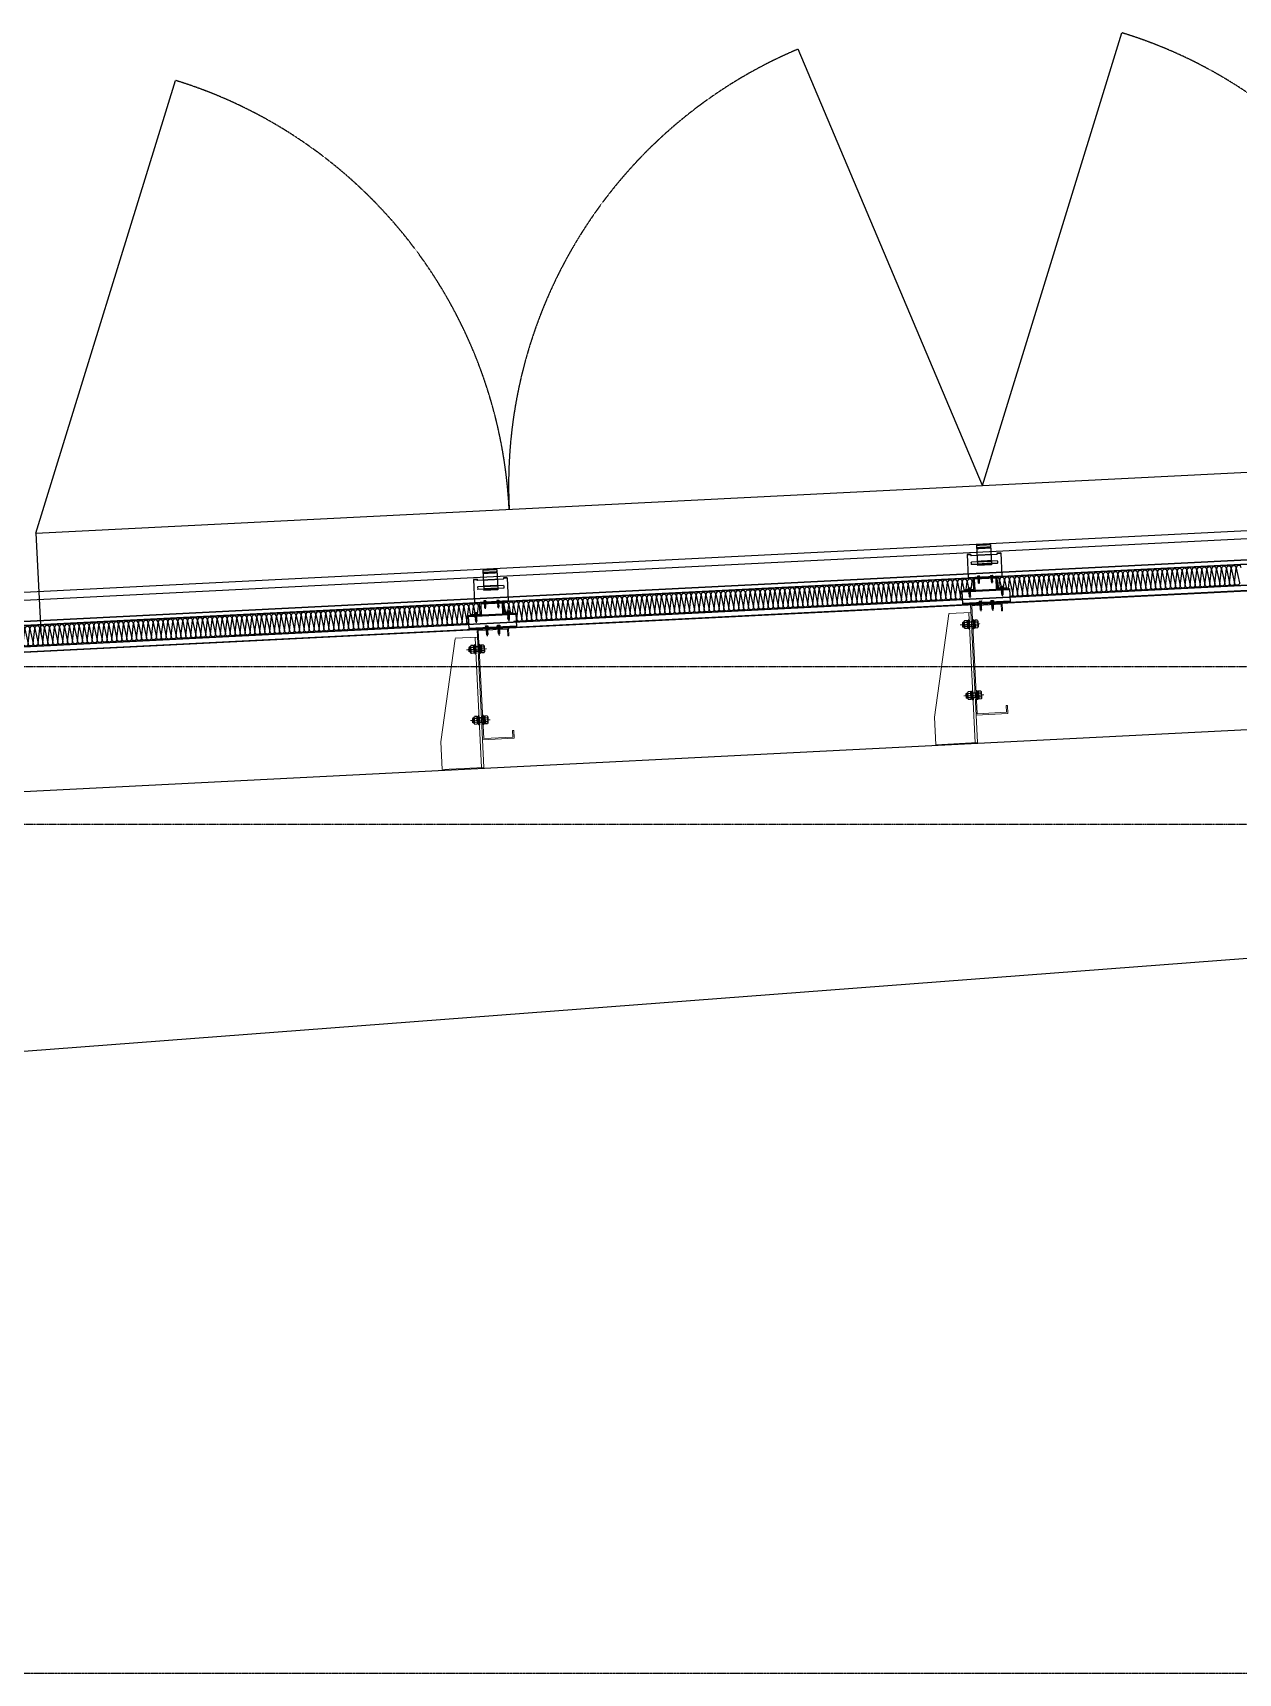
# Model space of a CAD drawing. Extents: x -599358 to 2865263, y -1062760 to 486533.
# Drawn here: x 1047123 to 1050175, y -668093 to -663937 of the extents above; entities that cross this region are included whole.
import ezdxf

# ---------------------------------------------------------------- set-up
doc = ezdxf.new("R2010")
doc.units = 0
for name, pattern in [('__DASH', [0.35, 0.25, -0.1]), ('CENTER', [2, 1.25, -0.25, 0.25, -0.25]), ('CENTER2', [28.575, 19.05, -3.175, 3.175, -3.175]), ('CONTINUOUS0', [0]), ('CONTINUOUS1', [0]), ('DASH', [0.35, 0.25, -0.1]), ('DOTE', [2.42, 2, -0.2, 0.02, -0.2])]:
    doc.linetypes.add(name, pattern=pattern)
for name, color, linetype in [('003_THICK', 7, 'CONTINUOUS1'), ('004_THIN', 6, 'CONTINUOUS0'), ('A-AXIS-DOTE', 14, 'DOTE'), ('A-HATCH-2', 251, 'Continuous'), ('A-LIN-V', 9, 'Continuous'), ('BWM', 8, 'Continuous'), ('PJ', 151, 'Continuous'), ('SEAMLOK75 - SHEET', 6, 'Continuous'), ('ZX', 1, 'CENTER2')]:
    doc.layers.add(name, color=color, linetype=linetype)
for name, color, linetype, lineweight in [('C18', 4, 'CENTER', 13), ('S-dim', 81, 'Continuous', 0), ('粗', 7, 'Continuous', 50), ('紧固件', 4, 'Continuous', 13)]:
    doc.layers.add(name, color=color, linetype=linetype, lineweight=lineweight)

# ---------------------------------------------------------------- blocks, each defined once
blk = doc.blocks.new('55555')
at = {"layer": 'A-LIN-V', "color": 4}
for p, q in [((350, 700), (8250, 1100)), ((350, 0), (8250, 600))]:
    blk.add_line(p, q, dxfattribs=at)
blk = doc.blocks.new('23423wer-M')
at = {"color": 6, "linetype": 'DASH'}
blk.add_lwpolyline([(1667170.8, 542487.1), (1674651.9, 542487.1)], dxfattribs=at)
blk = doc.blocks.new('1231534634654')
at = {"layer": 'A-LIN-V'}
blk.add_line((-1777491.8, 580830.9), (-1777504.3, 580581.2), dxfattribs=at)
for points in [[(-1777491.8, 580830.9), (-1777025.2, 581936.5)], [(-1775094.8, 580710.3), (-1775448, 581857.1)], [(-1775094.8, 580710.3), (-1774628.2, 581815.9)], [(-1777491.8, 580830.9), (-1772697.8, 580589.7)]]:
    blk.add_lwpolyline(points, dxfattribs=at)
at = {"layer": 'A-LIN-V', "linetype": 'DASH'}
for centre, start, end in [((-1777491.8, 580830.9), 357.1196, 67.1196), ((-1775094.8, 580710.3), 107.1196, 177.1196), ((-1775094.8, 580710.3), 357.1196, 67.1196)]:
    blk.add_arc(centre, 1200, start, end, dxfattribs=at)
blk = doc.blocks.new('42432')
at = {"layer": 'A-LIN-V', "rotation": 5.760755105663479}
blk.add_blockref('1231534634654', (125748.8, 181213.9), dxfattribs=at)
blk = doc.blocks.new('34t65')
at = {"color": 2, "ltscale": 50}
for p, q in [((1430037, 238183.4), (1430157, 238183.4)), ((1430037, 238148.4), (1430037, 238183.4)), ((1430037, 238180.9), (1430157, 238180.9)), ((1430157, 238183.4), (1430157, 238148.4)), ((1430157, 238150.9), (1430037, 238150.9)), ((1430157, 238148.4), (1430037, 238148.4))]:
    blk.add_line(p, q, dxfattribs=at)
blk = doc.blocks.new('*U1726')
at = {"layer": 'PJ'}
for p, q in [((-4.4, 0.5), (-4.4, 0)), ((4.4, 0), (-4.4, 0)), ((-4.1, 0.8), (-3.1, 1)), ((4.1, 0.8), (-4.1, 0.8)), ((-3.1, 3.9), (-3.1, 1)), ((3.1, 1), (-3.1, 1)), ((2.3, 4.2), (-2.3, 4.2)), ((-2, 0.8), (-1.5, 1)), ((-1.5, 3.9), (-1.5, 1)), ((-1.5, 0), (-1.5, -1.6)), ((1.5, 3.9), (1.5, 1)), ((2.2, 0.8), (1.5, 1)), ((1.5, 0), (1.5, -1.1)), ((3.1, 3.9), (3.1, 1)), ((4.1, 0.8), (3.1, 1)), ((4.4, 0.5), (4.4, 0)), ((-2.1, -1.9), (2.1, -1.4)), ((-2.1, -1.9), (-1.5, -1.6)), ((-2.1, -1.9), (-1.5, -2.2)), ((-2.1, -3.3), (2.1, -2.8)), ((-2.1, -3.3), (-1.5, -3)), ((-2.1, -3.3), (-1.5, -3.6)), ((-2.1, -4.7), (2.1, -4.2)), ((-2.1, -4.7), (-1.5, -4.4)), ((-2.1, -4.7), (-1.5, -5)), ((-2.1, -6.1), (2.1, -5.6)), ((-2.1, -6.1), (-1.5, -5.8)), ((-2.1, -6.1), (-1.5, -6.4)), ((-2.1, -7.5), (2.1, -7)), ((-2.1, -7.5), (-1.5, -7.2)), ((-2.1, -7.5), (-1.5, -7.8)), ((-2.1, -8.9), (2.1, -8.4)), ((-2.1, -8.9), (-1.5, -8.6)), ((-2.1, -8.9), (-1.5, -9.2)), ((-2.1, -10.3), (2.1, -9.8)), ((-2.1, -10.3), (-1.5, -10)), ((-2.1, -10.3), (-1.5, -10.6)), ((-2.1, -11.7), (2.1, -11.2)), ((-2.1, -11.7), (-1.5, -11.4)), ((-2.1, -11.7), (-1.5, -12)), ((-2.1, -13.1), (-1.5, -12.8)), ((-2.1, -13.1), (-1.1, -13)), ((-2.1, -13.1), (-1.5, -13.4)), ((-1.5, -1.6), (1.5, -1.1)), ((-1.5, -2.2), (1.5, -1.7)), ((-1.5, -2.2), (-1.5, -3)), ((-1.5, -3), (1.5, -2.5)), ((-1.5, -3.6), (1.5, -3.1)), ((-1.5, -3.6), (-1.5, -4.4)), ((-1.5, -4.4), (1.5, -3.9)), ((-1.5, -5), (1.5, -4.5)), ((-1.5, -5), (-1.5, -5.8)), ((-1.5, -5.8), (1.5, -5.3)), ((-1.5, -6.4), (1.5, -5.9)), ((-1.5, -6.4), (-1.5, -7.2)), ((-1.5, -7.2), (1.5, -6.7)), ((-1.5, -7.8), (1.5, -7.3)), ((-1.5, -7.8), (-1.5, -8.6)), ((-1.5, -8.6), (1.5, -8.1)), ((-1.5, -9.2), (1.5, -8.7)), ((-1.5, -9.2), (-1.5, -10)), ((-1.5, -10), (1.5, -9.5)), ((-1.5, -10.6), (1.5, -10.1)), ((-1.5, -10.6), (-1.5, -11.4)), ((-1.5, -11.4), (1.5, -10.9)), ((-1.5, -12), (1.5, -11.5)), ((-1.5, -12), (-1.5, -12.8)), ((-1.5, -12.8), (-1, -12.7)), ((-1.5, -13.4), (-1.5, -17.2)), ((-1.5, -13.4), (-1.3, -13.4)), ((0, -18.6), (-1.5, -17.2)), ((0, -18.6), (1.5, -17.2)), ((0.6, -12.4), (1.5, -12.3)), ((0.7, -12.8), (2.1, -12.6)), ((0.7, -13), (1.5, -12.9)), ((0.7, -13.8), (1.5, -13.7)), ((0.7, -14.2), (2.1, -14)), ((0.7, -14.4), (1.5, -14.3)), ((1.5, -0.3), (1.5, -1.1)), ((2.1, -1.4), (1.5, -1.1)), ((2.1, -1.4), (1.5, -1.7)), ((1.5, -1.7), (1.5, -2.5)), ((2.1, -2.8), (1.5, -2.5)), ((2.1, -2.8), (1.5, -3.1)), ((1.5, -3.1), (1.5, -3.9)), ((2.1, -4.2), (1.5, -3.9)), ((2.1, -4.2), (1.5, -4.5)), ((1.5, -4.5), (1.5, -5.3)), ((2.1, -5.6), (1.5, -5.3)), ((2.1, -5.6), (1.5, -5.9)), ((1.5, -5.9), (1.5, -6.7)), ((2.1, -7), (1.5, -6.7)), ((2.1, -7), (1.5, -7.3)), ((1.5, -7.3), (1.5, -8.1)), ((2.1, -8.4), (1.5, -8.1)), ((2.1, -8.4), (1.5, -8.7)), ((1.5, -8.7), (1.5, -9.5)), ((2.1, -9.8), (1.5, -9.5)), ((2.1, -9.8), (1.5, -10.1)), ((1.5, -10.1), (1.5, -10.9)), ((2.1, -11.2), (1.5, -10.9)), ((2.1, -11.2), (1.5, -11.5)), ((1.5, -11.5), (1.5, -12.3)), ((2.1, -12.6), (1.5, -12.3)), ((2.1, -12.6), (1.5, -12.9)), ((1.5, -12.9), (1.5, -13.7)), ((2.1, -14), (1.5, -13.7)), ((2.1, -14), (1.5, -14.3)), ((1.5, -14.3), (1.5, -17.2))]:
    blk.add_line(p, q, dxfattribs=at)
blk.add_lwpolyline([(0, -18.6), (0.7, -14.4), (0.7, -12.7, 0.417657), (0.4, -12.4, 0.097062), (-1, -12.7), (-1.5, -13.8)], format="xyb", dxfattribs=at)
for centre, radius, start, end in [((-4.1, 0.5), 0.3, 90, 180), ((-2.3, 3.3), 0.951, 35.4009, 144.5991), ((0, 1), 3.2, 61.0594, 118.9406), ((2.3, 3.3), 0.951, 35.4009, 144.5991), ((4.1, 0.5), 0.3, 0, 90)]:
    blk.add_arc(centre, radius, start, end, dxfattribs=at)
at = {"layer": 'ZX', "ltscale": 0.2}
blk.add_line((0, 4.9), (0, -21), dxfattribs=at)
blk = doc.blocks.new('A$C2F3B4A73')
at = {"layer": '粗', "lineweight": -2}
for p, q in [((25.2, 101.1), (60.4, 101.1)), ((25.2, 101.1), (25.2, 49.6)), ((60.4, 101.1), (60.4, 49.6)), ((0, 78.7), (9.6, 78.7)), ((0, 78.7), (0, 19.8)), ((9.6, 78.7), (9.6, 76.3)), ((9.6, 58.4), (9.6, 53.6)), ((10.4, 75.5), (25.2, 75.5)), ((10.4, 59.2), (25.2, 59.2)), ((10.4, 52.8), (25.2, 52.8)), ((25.2, 58.4), (60.4, 58.4)), ((25.2, 53.6), (60.4, 53.6)), ((25.2, 49.6), (60.4, 49.6)), ((60.4, 75.5), (75.2, 75.5)), ((60.4, 59.2), (75.2, 59.2)), ((60.4, 52.8), (75.2, 52.8)), ((76, 78.7), (85.6, 78.7)), ((76, 78.7), (76, 76.3)), ((76, 58.4), (76, 53.6)), ((85.6, 78.7), (85.6, 19.8)), ((0, 19.8), (85.6, 19.8)), ((0, 18.8), (0, 19.8)), ((0, 18.8), (85.6, 18.8)), ((14.4, 19.8), (14.4, 18.8)), ((71.2, 19.8), (71.2, 18.8)), ((85.6, 19.8), (85.6, 18.8))]:
    blk.add_line(p, q, dxfattribs=at)
at = {"layer": '粗', "linetype": 'DASH', "lineweight": -2}
for p, q in [((25.2, 100.6), (60.4, 100.6)), ((25.2, 94.7), (60.4, 94.7)), ((25.2, 92.3), (60.4, 92.3)), ((0, 77.7), (9.6, 77.7)), ((25.2, 75.5), (60.4, 75.5)), ((25.2, 60), (60.4, 60)), ((25.2, 59.2), (60.4, 59.2)), ((25.2, 52.8), (60.4, 52.8)), ((25.2, 52), (60.4, 52)), ((76, 77.7), (85.6, 77.7)), ((16, 19.8), (16, 18.8)), ((21.6, 19.8), (21.6, 18.8)), ((29.6, 19.8), (29.6, 18.8)), ((35.2, 19.8), (35.2, 18.8)), ((50.4, 19.8), (50.4, 18.8)), ((56, 19.8), (56, 18.8)), ((64, 19.8), (64, 18.8)), ((69.6, 19.8), (69.6, 18.8))]:
    blk.add_line(p, q, dxfattribs=at)
at = {"layer": '粗', "lineweight": -2}
for centre, start, end in [((10.4, 76.3), 180, 270), ((10.4, 58.4), 90, 180), ((10.4, 53.6), 180, 270), ((75.2, 76.3), 270, 0), ((75.2, 58.4), 0, 90), ((75.2, 53.6), 270, 0)]:
    blk.add_arc(centre, 0.8, start, end, dxfattribs=at)
at = {"layer": '紧固件', "color": 2, "yscale": 0.8, "zscale": 0.8}
for p, xscale in [((26.1, 19.8), 0.8), ((59.5, 19.8), -0.8)]:
    blk.add_blockref('*U1726', p, dxfattribs=dict(at, xscale=xscale))
blk = doc.blocks.new('A$C51791418')
blk.add_blockref('A$C2F3B4A73', (-42.8, -15.8))
blk = doc.blocks.new('*U1756')
at = {"layer": '003_THICK', "color": 2}
for points in [[(-11, 13.1, 0.611769), (-11, 6.5, 0.611769)], [(-11, 6.5, 0.305859), (-11, -6.5, 0.305859)], [(31.2, 6.5, 0.61177), (31.2, 13.1, 0.61177)], [(31.2, -6.5, 0.305858), (31.2, 6.5, 0.305858)], [(-11, -6.5, 0.611769), (-11, -13.1, 0.611769)], [(31.2, -13.1, 0.61177), (31.2, -6.5, 0.61177)]]:
    blk.add_lwpolyline(points, format="xyb", dxfattribs=at)
for points in [[(-13, 9.8), (-13, -9.8)], [(-11, 13.1), (-3, 13.1)], [(-11, 6.5), (-3, 6.5)], [(-3.6, 8), (-3.6, -8)], [(-3, 13.1), (-3, -13.1)], [(-3, 12.1), (1.1, 12.1)], [(-3, 0), (1.1, 4.1)], [(-3, -4.1), (1.1, 0)], [(1.1, 15), (4.1, 15)], [(1.1, 15), (1.1, -15)], [(4.1, 15), (4.1, -15)], [(4.1, 8), (16.1, 8)], [(16.1, 15), (16.1, -15)], [(16.1, 15), (19.1, 15)], [(19.1, 15), (19.1, -15)], [(19.1, 12.1), (23.2, 12.1)], [(19.1, 0), (23.2, 4.1)], [(23.2, 13.1), (23.2, -13.1)], [(23.2, 13.1), (31.2, 13.1)], [(23.2, 6.5), (31.2, 6.5)], [(33.2, 9.8), (33.2, -9.8)], [(33.2, 8), (37.5, 8)], [(37.5, 8), (37.5, -8)], [(37.5, 8), (39, 6.5)], [(39, 6.5), (39, -6.5)], [(-11, -6.5), (-3, -6.5)], [(-11, -13.1), (-3, -13.1)], [(-3, -12.1), (1.1, -12.1)], [(1.1, -15), (4.1, -15)], [(4.1, -8), (16.1, -8)], [(16.1, -15), (19.1, -15)], [(19.1, -4.1), (23.2, 0)], [(19.1, -12.1), (23.2, -12.1)], [(23.2, -6.5), (31.2, -6.5)], [(23.2, -13.1), (31.2, -13.1)], [(33.2, -8), (37.5, -8)], [(37.5, -8), (39, -6.5)]]:
    blk.add_lwpolyline(points, dxfattribs=at)
at = {"layer": '004_THIN', "color": 2}
for points in [[(-3.6, 6.5), (16.1, 6.5)], [(33.2, 6.5), (39, 6.5)], [(-3.6, -6.5), (16.1, -6.5)], [(33.2, -6.5), (39, -6.5)]]:
    blk.add_lwpolyline(points, dxfattribs=at)
at = {"layer": 'C18', "color": 1, "ltscale": 0.6}
blk.add_lwpolyline([(-21, 0), (47, 0)], dxfattribs=at)
blk = doc.blocks.new('*U1755')
at = {"layer": '003_THICK', "color": 2}
for points in [[(-11, 13.1, 0.611769), (-11, 6.5, 0.611769)], [(-11, 6.5, 0.305859), (-11, -6.5, 0.305859)], [(31.2, 6.5, 0.61177), (31.2, 13.1, 0.61177)], [(31.2, -6.5, 0.305858), (31.2, 6.5, 0.305858)], [(-11, -6.5, 0.611769), (-11, -13.1, 0.611769)], [(31.2, -13.1, 0.61177), (31.2, -6.5, 0.61177)]]:
    blk.add_lwpolyline(points, format="xyb", dxfattribs=at)
for points in [[(-13, 9.8), (-13, -9.8)], [(-11, 13.1), (-3, 13.1)], [(-11, 6.5), (-3, 6.5)], [(-3.6, 8), (-3.6, -8)], [(-3, 13.1), (-3, -13.1)], [(-3, 12.1), (1.1, 12.1)], [(-3, 0), (1.1, 4.1)], [(-3, -4.1), (1.1, 0)], [(1.1, 15), (4.1, 15)], [(1.1, 15), (1.1, -15)], [(4.1, 15), (4.1, -15)], [(4.1, 8), (16.1, 8)], [(16.1, 15), (16.1, -15)], [(16.1, 15), (19.1, 15)], [(19.1, 15), (19.1, -15)], [(19.1, 12.1), (23.2, 12.1)], [(19.1, 0), (23.2, 4.1)], [(23.2, 13.1), (23.2, -13.1)], [(23.2, 13.1), (31.2, 13.1)], [(23.2, 6.5), (31.2, 6.5)], [(33.2, 9.8), (33.2, -9.8)], [(33.2, 8), (37.5, 8)], [(37.5, 8), (37.5, -8)], [(37.5, 8), (39, 6.5)], [(39, 6.5), (39, -6.5)], [(-11, -6.5), (-3, -6.5)], [(-11, -13.1), (-3, -13.1)], [(-3, -12.1), (1.1, -12.1)], [(1.1, -15), (4.1, -15)], [(4.1, -8), (16.1, -8)], [(16.1, -15), (19.1, -15)], [(19.1, -4.1), (23.2, 0)], [(19.1, -12.1), (23.2, -12.1)], [(23.2, -6.5), (31.2, -6.5)], [(23.2, -13.1), (31.2, -13.1)], [(33.2, -8), (37.5, -8)], [(37.5, -8), (39, -6.5)]]:
    blk.add_lwpolyline(points, dxfattribs=at)
at = {"layer": '004_THIN', "color": 2}
for points in [[(-3.6, 6.5), (16.1, 6.5)], [(33.2, 6.5), (39, 6.5)], [(-3.6, -6.5), (16.1, -6.5)], [(33.2, -6.5), (39, -6.5)]]:
    blk.add_lwpolyline(points, dxfattribs=at)
at = {"layer": 'C18', "color": 1, "ltscale": 0.6}
blk.add_lwpolyline([(-21, 0), (47, 0)], dxfattribs=at)
blk = doc.blocks.new('1112')
at = {"color": 2}
blk.add_lwpolyline([(1432456, 238570.9), (1432478.5, 238570.9), (1432478.5, 238598.4), (1432538.5, 238598.4), (1432538.5, 238570.9), (1432561, 238570.9), (1432561, 238568.4), (1432536, 238568.4), (1432536, 238595.9), (1432481, 238595.9), (1432481, 238568.4), (1432456, 238568.4)], close=True, dxfattribs=at)
at = {"layer": 'S-dim', "ltscale": 10}
for p, q in [((1432412.5, 238512.7), (1432468.5, 238512.7)), ((1432412.5, 238511.6), (1432362.5, 238252.3)), ((1432462.5, 238511.6), (1432462.5, 238182.3)), ((1432362.5, 238252.3), (1432362.5, 238182.3)), ((1432468.5, 238252.3), (1432468.5, 238182.3)), ((1432362.5, 238182.3), (1432468.5, 238182.3))]:
    blk.add_line(p, q, dxfattribs=at)
at = {"layer": 'S-dim', "color": 6, "ltscale": 10}
blk.add_lwpolyline([(1432548.5, 238512.3), (1432548.5, 238532.3), (1432468.5, 238532.3), (1432468.5, 238252.3), (1432548.5, 238252.3), (1432548.5, 238272.3), (1432545.5, 238272.3), (1432545.5, 238255.3), (1432471.5, 238255.3), (1432471.5, 238529.3), (1432545.5, 238529.3), (1432545.5, 238512.3)], close=True, dxfattribs=at)
blk.add_blockref('34t65', (2411.5, 385))
at = {"xscale": -0.7500000000000001, "yscale": 0.7500000000000001, "zscale": 0.7500000000000001, "rotation": 359.9999999722328}
for name, p in [('*U1756', (1432474.6, 238482.3)), ('*U1755', (1432474.6, 238302.3))]:
    blk.add_blockref(name, p, dxfattribs=at)
at = {"layer": 'SEAMLOK75 - SHEET', "xscale": -1}
blk.add_blockref('A$C51791418', (1432508.5, 238596.4), dxfattribs=at)
at = {"layer": '紧固件', "xscale": -1.023999999801318, "yscale": 1.023999999801318, "zscale": 1.023999999801318}
for p in [(1432467.3, 238570.9), (1432549.8, 238570.9, 0), (1432493.5, 238535.9), (1432523.5, 238535.9)]:
    blk.add_blockref('*U1726', p, dxfattribs=at)
blk = doc.blocks.new('wm')
at = {"color": 1, "ltscale": 50}
for p, q in [((1253656.3, 252531.4), (1245914.8, 252141.9)), ((1253656.3, 252529.9), (1245914.8, 252140.4))]:
    blk.add_line(p, q, dxfattribs=at)
at = {"color": 4, "ltscale": 50}
for p, q in [((1245914.8, 252089.2), (1253656.3, 252478.7, 0)), ((1245914.8, 252088.4), (1253656.3, 252477.9, 0)), ((1245914.8, 252075), (1253656.3, 252464.5, 0)), ((1245914.8, 252074.2), (1253656.3, 252463.7, 0))]:
    blk.add_line(p, q, dxfattribs=at)
at = {"color": 2, "ltscale": 50}
blk.add_line((1245914.8, 252075.3), (1253656.3, 252464.8, 0), dxfattribs=at)
at = {"layer": 'BWM', "elevation": 0}
for points in [[(1250502, 252363.8, 1), (1250489.5, 252363.2), (1250497.7, 252326.1, -1), (1250485.2, 252325.4), (1250489.5, 252363.2, 1), (1250477, 252362.6), (1250485.2, 252325.4, -1), (1250472.7, 252324.8), (1250477, 252362.6, 1), (1250464.6, 252361.9), (1250472.7, 252324.8, -1), (1250460.2, 252324.2), (1250464.6, 252361.9, 1), (1250452.1, 252361.3), (1250460.2, 252324.2, -1), (1250447.7, 252323.6), (1250452.1, 252361.3, 1), (1250439.6, 252360.7), (1250447.7, 252323.6, -1), (1250435.2, 252322.9), (1250439.6, 252360.7, 1), (1250427.1, 252360), (1250435.2, 252322.9, -1), (1250422.8, 252322.3), (1250427.1, 252360, 1), (1250414.6, 252359.4), (1250422.8, 252322.3, -1), (1250410.3, 252321.7), (1250414.6, 252359.4, 1), (1250402.1, 252358.8), (1250410.3, 252321.7, -1), (1250397.8, 252321), (1250402.1, 252358.8, 1), (1250389.7, 252358.2), (1250397.8, 252321, -1), (1250385.3, 252320.4), (1250389.7, 252358.2, 1), (1250377.2, 252357.5), (1250385.3, 252320.4, -1), (1250372.8, 252319.8), (1250377.2, 252357.5, 1), (1250364.7, 252356.9), (1250372.8, 252319.8, -1), (1250360.3, 252319.2), (1250364.7, 252356.9, 1), (1250352.2, 252356.3), (1250360.3, 252319.2, -1), (1250347.8, 252318.5), (1250352.2, 252356.3, 1), (1250339.7, 252355.6), (1250347.8, 252318.5, -1), (1250335.4, 252317.9), (1250339.7, 252355.6, 1), (1250327.2, 252355), (1250335.4, 252317.9, -1), (1250322.9, 252317.3), (1250327.2, 252355, 1), (1250314.7, 252354.4), (1250322.9, 252317.3, -1), (1250310.4, 252316.6), (1250314.7, 252354.4, 1), (1250302.3, 252353.8), (1250310.4, 252316.6, -1), (1250297.9, 252316), (1250302.3, 252353.8, 1), (1250289.8, 252353.1), (1250297.9, 252316, -1), (1250285.4, 252315.4), (1250289.8, 252353.1, 1), (1250277.3, 252352.5), (1250285.4, 252315.4, -1), (1250272.9, 252314.8), (1250277.3, 252352.5, 1), (1250264.8, 252351.9), (1250272.9, 252314.8, -1), (1250260.5, 252314.1), (1250264.8, 252351.9, 1), (1250252.3, 252351.3), (1250260.5, 252314.1, -1), (1250248, 252313.5), (1250252.3, 252351.3, 1), (1250239.8, 252350.6), (1250248, 252313.5, -1), (1250235.5, 252312.9), (1250239.8, 252350.6, 1), (1250227.4, 252350), (1250235.5, 252312.9, -1), (1250223, 252312.2), (1250227.4, 252350, 1), (1250214.9, 252349.4), (1250223, 252312.2, -1), (1250210.5, 252311.6), (1250214.9, 252349.4, 1), (1250202.4, 252348.7), (1250210.5, 252311.6, -1), (1250198, 252311), (1250202.4, 252348.7, 1), (1250189.9, 252348.1), (1250198, 252311, -1), (1250185.6, 252310.4), (1250189.9, 252348.1, 1), (1250177.4, 252347.5), (1250185.6, 252310.4, -1), (1250173.1, 252309.7), (1250177.4, 252347.5, 1), (1250164.9, 252346.9), (1250173.1, 252309.7, -1), (1250160.6, 252309.1), (1250164.9, 252346.9, 1), (1250152.5, 252346.2), (1250160.6, 252309.1, -1), (1250148.1, 252308.5), (1250152.5, 252346.2, 1), (1250140, 252345.6), (1250148.1, 252308.5, -1), (1250135.6, 252307.8), (1250140, 252345.6, 1), (1250127.5, 252345), (1250135.6, 252307.8, -1), (1250123.1, 252307.2), (1250127.5, 252345, 1), (1250115, 252344.3), (1250123.1, 252307.2, -1), (1250110.6, 252306.6), (1250115, 252344.3, 1), (1250102.5, 252343.7), (1250110.6, 252306.6, -1), (1250098.2, 252306), (1250102.5, 252343.7, 1), (1250090, 252343.1), (1250098.2, 252306, -1), (1250085.7, 252305.3), (1250090, 252343.1, 1), (1250077.5, 252342.5), (1250085.7, 252305.3, -1), (1250073.2, 252304.7), (1250077.5, 252342.5, 1), (1250065.1, 252341.8), (1250073.2, 252304.7, -1), (1250060.7, 252304.1), (1250065.1, 252341.8, 1), (1250052.6, 252341.2), (1250060.7, 252304.1, -1), (1250048.2, 252303.5), (1250052.6, 252341.2, 1), (1250040.1, 252340.6), (1250048.2, 252303.5, -1), (1250035.7, 252302.8), (1250040.1, 252340.6, 1), (1250027.6, 252339.9), (1250035.7, 252302.8, -1), (1250023.3, 252302.2), (1250027.6, 252339.9, 1), (1250015.1, 252339.3), (1250023.3, 252302.2, -1), (1250010.8, 252301.6), (1250015.1, 252339.3, 1), (1250002.6, 252338.7), (1250010.8, 252301.6, -1), (1249998.3, 252300.9), (1250002.6, 252338.7, 1), (1249990.2, 252338.1), (1249998.3, 252300.9, -1), (1249985.8, 252300.3), (1249990.2, 252338.1, 1), (1249977.7, 252337.4), (1249985.8, 252300.3, -1), (1249973.3, 252299.7), (1249977.7, 252337.4, 1), (1249965.2, 252336.8), (1249970.1, 252314.4)], [(1249798, 252284.6, -0.414214), (1249791.4, 252290.5), (1249795.8, 252328.3, 1), (1249783.3, 252327.7), (1249791.4, 252290.5, -1), (1249778.9, 252289.9), (1249783.3, 252327.7, 1), (1249770.8, 252327), (1249778.9, 252289.9, -1), (1249766.5, 252289.3), (1249770.8, 252327, 1), (1249758.3, 252326.4), (1249766.5, 252289.3, -1), (1249754, 252288.6), (1249758.3, 252326.4, 1), (1249745.9, 252325.8), (1249754, 252288.6, -1), (1249741.5, 252288), (1249745.9, 252325.8, 1), (1249733.4, 252325.1), (1249741.5, 252288, -1), (1249729, 252287.4), (1249733.4, 252325.1, 1), (1249720.9, 252324.5), (1249729, 252287.4, -1), (1249716.5, 252286.8), (1249720.9, 252324.5, 1), (1249708.4, 252323.9), (1249716.5, 252286.8, -1), (1249704, 252286.1), (1249708.4, 252323.9, 1), (1249695.9, 252323.3), (1249704, 252286.1, -1), (1249691.6, 252285.5), (1249695.9, 252323.3, 1), (1249683.4, 252322.6), (1249691.6, 252285.5, -1), (1249679.1, 252284.9), (1249683.4, 252322.6, 1), (1249670.9, 252322), (1249679.1, 252284.9, -1), (1249666.6, 252284.3), (1249670.9, 252322, 1), (1249658.5, 252321.4), (1249666.6, 252284.3, -1), (1249654.1, 252283.6), (1249658.5, 252321.4, 1), (1249646, 252320.7), (1249654.1, 252283.6, -1), (1249641.6, 252283), (1249646, 252320.7, 1), (1249633.5, 252320.1), (1249641.6, 252283, -1), (1249629.1, 252282.4), (1249633.5, 252320.1, 1), (1249621, 252319.5), (1249629.1, 252282.4, -1), (1249616.7, 252281.7), (1249621, 252319.5, 1), (1249608.5, 252318.9), (1249616.7, 252281.7, -1), (1249604.2, 252281.1), (1249608.5, 252318.9, 1), (1249596, 252318.2), (1249604.2, 252281.1, -1), (1249591.7, 252280.5), (1249596, 252318.2, 1), (1249583.6, 252317.6), (1249591.7, 252280.5, -1), (1249579.2, 252279.9), (1249583.6, 252317.6, 1), (1249571.1, 252317), (1249579.2, 252279.9, -1), (1249566.7, 252279.2), (1249571.1, 252317, 1), (1249558.6, 252316.3), (1249566.7, 252279.2, -1), (1249554.2, 252278.6), (1249558.6, 252316.3, 1), (1249546.1, 252315.7), (1249554.2, 252278.6, -1), (1249541.7, 252278), (1249546.1, 252315.7, 1), (1249533.6, 252315.1), (1249541.7, 252278, -1), (1249529.3, 252277.3), (1249533.6, 252315.1, 1), (1249521.1, 252314.5), (1249529.3, 252277.3, -1), (1249516.8, 252276.7), (1249521.1, 252314.5, 1), (1249508.7, 252313.8), (1249516.8, 252276.7, -1), (1249504.3, 252276.1), (1249508.7, 252313.8, 1), (1249496.2, 252313.2), (1249504.3, 252276.1, -1), (1249491.8, 252275.5), (1249496.2, 252313.2, 1), (1249483.7, 252312.6), (1249491.8, 252275.5, -1), (1249479.3, 252274.8), (1249483.7, 252312.6, 1), (1249471.2, 252312), (1249479.3, 252274.8, -1), (1249466.8, 252274.2), (1249471.2, 252312, 1), (1249458.7, 252311.3), (1249466.8, 252274.2, -1), (1249454.4, 252273.6), (1249458.7, 252311.3, 1), (1249446.2, 252310.7), (1249454.4, 252273.6, -1), (1249441.9, 252272.9), (1249446.2, 252310.7, 1), (1249433.7, 252310.1), (1249441.9, 252272.9, -1), (1249429.4, 252272.3), (1249433.7, 252310.1, 1), (1249421.3, 252309.4), (1249429.4, 252272.3, -1), (1249416.9, 252271.7), (1249421.3, 252309.4, 1), (1249408.8, 252308.8), (1249416.9, 252271.7, -1), (1249404.4, 252271.1), (1249408.8, 252308.8, 1), (1249396.3, 252308.2), (1249404.4, 252271.1, -1), (1249391.9, 252270.4), (1249396.3, 252308.2, 1), (1249383.8, 252307.6), (1249391.9, 252270.4, -1), (1249379.5, 252269.8), (1249383.8, 252307.6, 1), (1249371.3, 252306.9), (1249379.5, 252269.8, -1), (1249367, 252269.2), (1249371.3, 252306.9, 1), (1249358.8, 252306.3), (1249367, 252269.2, -1), (1249354.5, 252268.5), (1249358.8, 252306.3, 1), (1249346.4, 252305.7), (1249354.5, 252268.5, -1), (1249342, 252267.9), (1249346.4, 252305.7, 1), (1249333.9, 252305), (1249342, 252267.9, -1), (1249329.5, 252267.3), (1249333.9, 252305, 1), (1249321.4, 252304.4), (1249329.5, 252267.3, -1), (1249317, 252266.7), (1249321.4, 252304.4, 1), (1249308.9, 252303.8), (1249317, 252266.7, -1), (1249304.5, 252266), (1249308.9, 252303.8, 1), (1249296.4, 252303.2), (1249304.5, 252266, -1), (1249292.1, 252265.4), (1249296.4, 252303.2, 1), (1249283.9, 252302.5), (1249292.1, 252265.4, -1), (1249279.6, 252264.8), (1249283.9, 252302.5, 1), (1249271.5, 252301.9), (1249279.6, 252264.8, -1), (1249267.1, 252264.2), (1249271.5, 252301.9, 1), (1249259, 252301.3), (1249267.1, 252264.2, -1), (1249254.6, 252263.5), (1249259, 252301.3, 1), (1249246.5, 252300.6), (1249254.6, 252263.5, -1), (1249242.1, 252262.9), (1249246.5, 252300.6, 1), (1249234, 252300), (1249242.1, 252262.9, -1), (1249229.6, 252262.3), (1249234, 252300, 1), (1249221.5, 252299.4), (1249229.6, 252262.3, -1), (1249217.2, 252261.6), (1249221.5, 252299.4, 1), (1249209, 252298.8), (1249217.2, 252261.6, -1), (1249204.7, 252261), (1249209, 252298.8, 1), (1249196.5, 252298.1), (1249204.7, 252261, -1), (1249192.2, 252260.4), (1249196.5, 252298.1, 1), (1249184.1, 252297.5), (1249192.2, 252260.4, -1), (1249179.7, 252259.8), (1249184.1, 252297.5, 1), (1249171.6, 252296.9), (1249179.7, 252259.8, -1), (1249167.2, 252259.1), (1249171.6, 252296.9, 1), (1249159.1, 252296.2), (1249167.2, 252259.1, -1), (1249154.7, 252258.5), (1249159.1, 252296.2, 1), (1249146.6, 252295.6), (1249154.7, 252258.5, -1), (1249142.3, 252257.9), (1249146.6, 252295.6, 1), (1249134.1, 252295), (1249142.3, 252257.9, -1), (1249129.8, 252257.2), (1249134.1, 252295, 1), (1249121.6, 252294.4), (1249129.8, 252257.2, -1), (1249117.3, 252256.6), (1249121.6, 252294.4, 1), (1249109.2, 252293.7), (1249117.3, 252256.6, -1), (1249104.8, 252256), (1249109.2, 252293.7, 1), (1249096.7, 252293.1), (1249104.8, 252256, -1), (1249092.3, 252255.4), (1249096.7, 252293.1, 1), (1249084.2, 252292.5), (1249092.3, 252255.4, -1), (1249079.8, 252254.7), (1249084.2, 252292.5, 1), (1249071.7, 252291.8), (1249079.8, 252254.7, -1), (1249067.3, 252254.1), (1249071.7, 252291.8, 1), (1249059.2, 252291.2), (1249067.3, 252254.1, -1), (1249054.9, 252253.5), (1249059.2, 252291.2, 1), (1249046.7, 252290.6), (1249054.9, 252253.5, -1), (1249042.4, 252252.8), (1249046.7, 252290.6, 1), (1249034.3, 252290), (1249042.4, 252252.8, -1), (1249029.9, 252252.2), (1249034.3, 252290, 1), (1249021.8, 252289.3), (1249029.9, 252252.2, -1), (1249017.4, 252251.6), (1249021.8, 252289.3, 1), (1249009.3, 252288.7), (1249017.4, 252251.6, -1), (1249004.9, 252251), (1249009.3, 252288.7, 1), (1248996.8, 252288.1), (1249004.9, 252251, -1), (1248992.4, 252250.3), (1248996.8, 252288.1, 1), (1248984.3, 252287.5), (1248992.4, 252250.3, -1), (1248980, 252249.7), (1248984.3, 252287.5, 1), (1248971.8, 252286.8), (1248980, 252249.7, -1), (1248967.5, 252249.1), (1248971.8, 252286.8, 1), (1248959.3, 252286.2), (1248967.5, 252249.1, -1), (1248955, 252248.4), (1248959.3, 252286.2, 1), (1248946.9, 252285.6), (1248955, 252248.4, -1), (1248942.5, 252247.8), (1248946.9, 252285.6, 1), (1248934.4, 252284.9), (1248942.5, 252247.8, -1), (1248930, 252247.2), (1248934.4, 252284.9, 1), (1248921.9, 252284.3), (1248930, 252247.2, -1), (1248917.5, 252246.6), (1248921.9, 252284.3, 1), (1248909.4, 252283.7), (1248917.5, 252246.6, -1), (1248905.1, 252245.9), (1248909.4, 252283.7, 1), (1248896.9, 252283.1), (1248905.1, 252245.9, -1), (1248892.6, 252245.3), (1248896.9, 252283.1, 1), (1248884.4, 252282.4), (1248892.6, 252245.3, -1), (1248880.1, 252244.7), (1248884.4, 252282.4, 1), (1248872, 252281.8), (1248880.1, 252244.7, -1), (1248867.6, 252244.1), (1248872, 252281.8, 1), (1248859.5, 252281.2), (1248867.6, 252244.1, -1), (1248855.1, 252243.4), (1248859.5, 252281.2, 1), (1248847, 252280.5), (1248855.1, 252243.4, -1), (1248842.6, 252242.8), (1248847, 252280.5, 1), (1248834.5, 252279.9), (1248842.6, 252242.8, -1), (1248830.1, 252242.2), (1248834.5, 252279.9, 1), (1248822, 252279.3), (1248830.1, 252242.2, -1), (1248817.7, 252241.5), (1248822, 252279.3, 1), (1248809.5, 252278.7), (1248817.7, 252241.5, -1), (1248805.2, 252240.9), (1248809.5, 252278.7, 1), (1248797.1, 252278), (1248805.2, 252240.9, -1), (1248792.7, 252240.3), (1248797.1, 252278, 1), (1248784.6, 252277.4), (1248792.7, 252240.3, -1), (1248780.2, 252239.7), (1248784.6, 252277.4, 1), (1248772.1, 252276.8), (1248780.2, 252239.7, -1), (1248767.7, 252239), (1248772.1, 252276.8, 1), (1248759.6, 252276.1), (1248767.7, 252239, -1), (1248755.2, 252238.4), (1248759.6, 252276.1, 1), (1248747.1, 252275.5), (1248755.2, 252238.4, -1), (1248742.8, 252237.8), (1248747.1, 252275.5, 1), (1248734.6, 252274.9), (1248742.8, 252237.8, -1), (1248730.3, 252237.1), (1248734.6, 252274.9, 1), (1248722.1, 252274.3), (1248730.3, 252237.1, -1), (1248717.8, 252236.5), (1248722.1, 252274.3, 1), (1248709.7, 252273.6), (1248714.6, 252251.2)], [(1249805.9, 252308.6), (1249808.3, 252328.9, 1), (1249795.8, 252328.3), (1249800.7, 252305.9)], [(1249818.4, 252309.3), (1249820.8, 252329.5, 1), (1249808.3, 252328.9), (1249812.6, 252309)], [(1249887.9, 252312.8), (1249890.3, 252333, 0.423997), (1249883.5, 252339)], [(1249900.4, 252313.4), (1249902.8, 252333.7, 1), (1249890.3, 252333), (1249894.7, 252313.1)], [(1249912.6, 252311.5), (1249915.3, 252334.3, 1), (1249902.8, 252333.7), (1249907.7, 252311.2)], [(1249979.9, 252293.8, -0.414214), (1249973.3, 252299.7), (1249977.7, 252337.4, 1), (1249965.2, 252336.8), (1249973.3, 252299.7, -1), (1249960.8, 252299.1), (1249965.2, 252336.8, 1), (1249952.7, 252336.2), (1249960.8, 252299.1, -1), (1249948.4, 252298.4), (1249952.7, 252336.2, 1), (1249940.2, 252335.5), (1249948.4, 252298.4, -1), (1249935.9, 252297.8), (1249940.2, 252335.5, 1), (1249927.7, 252334.9), (1249935.9, 252297.8, -1), (1249923.4, 252297.2), (1249927.7, 252334.9, 1), (1249915.3, 252334.3), (1249923.4, 252297.2, -0.485127), (1249916, 252290.7, -0.485127)], [(1248548, 252221.7, -0.414214), (1248541.4, 252227.6), (1248545.8, 252265.4, 1), (1248533.3, 252264.8), (1248541.4, 252227.6, -1), (1248528.9, 252227), (1248533.3, 252264.8, 1), (1248520.8, 252264.1), (1248528.9, 252227, -1), (1248516.5, 252226.4), (1248520.8, 252264.1, 1), (1248508.3, 252263.5), (1248516.5, 252226.4, -1), (1248504, 252225.8), (1248508.3, 252263.5, 1), (1248495.9, 252262.9), (1248504, 252225.8, -1), (1248491.5, 252225.1), (1248495.9, 252262.9, 1), (1248483.4, 252262.2), (1248491.5, 252225.1, -1), (1248479, 252224.5), (1248483.4, 252262.2, 1), (1248470.9, 252261.6), (1248479, 252224.5, -1), (1248466.5, 252223.9), (1248470.9, 252261.6, 1), (1248458.4, 252261), (1248466.5, 252223.9, -1), (1248454, 252223.2), (1248458.4, 252261, 1), (1248445.9, 252260.4), (1248454, 252223.2, -1), (1248441.6, 252222.6), (1248445.9, 252260.4, 1), (1248433.4, 252259.7), (1248441.6, 252222.6, -1), (1248429.1, 252222), (1248433.4, 252259.7, 1), (1248420.9, 252259.1), (1248429.1, 252222, -1), (1248416.6, 252221.4), (1248420.9, 252259.1, 1), (1248408.5, 252258.5), (1248416.6, 252221.4, -1), (1248404.1, 252220.7), (1248408.5, 252258.5, 1), (1248396, 252257.9), (1248404.1, 252220.7, -1), (1248391.6, 252220.1), (1248396, 252257.9, 1), (1248383.5, 252257.2), (1248391.6, 252220.1, -1), (1248379.1, 252219.5), (1248383.5, 252257.2, 1), (1248371, 252256.6), (1248379.1, 252219.5, -1), (1248366.7, 252218.8), (1248371, 252256.6, 1), (1248358.5, 252256), (1248366.7, 252218.8, -1), (1248354.2, 252218.2), (1248358.5, 252256, 1), (1248346, 252255.3), (1248354.2, 252218.2, -1), (1248341.7, 252217.6), (1248346, 252255.3, 1), (1248333.6, 252254.7), (1248341.7, 252217.6, -1), (1248329.2, 252217), (1248333.6, 252254.7, 1), (1248321.1, 252254.1), (1248329.2, 252217, -1), (1248316.7, 252216.3), (1248321.1, 252254.1, 1), (1248308.6, 252253.5), (1248316.7, 252216.3, -1), (1248304.2, 252215.7), (1248308.6, 252253.5, 1), (1248296.1, 252252.8), (1248304.2, 252215.7, -1), (1248291.7, 252215.1), (1248296.1, 252252.8, 1), (1248283.6, 252252.2), (1248291.7, 252215.1, -1), (1248279.3, 252214.4), (1248283.6, 252252.2, 1), (1248271.1, 252251.6), (1248279.3, 252214.4, -1), (1248266.8, 252213.8), (1248271.1, 252251.6, 1), (1248258.7, 252250.9), (1248266.8, 252213.8, -1), (1248254.3, 252213.2), (1248258.7, 252250.9, 1), (1248246.2, 252250.3), (1248254.3, 252213.2, -1), (1248241.8, 252212.6), (1248246.2, 252250.3, 1), (1248233.7, 252249.7), (1248241.8, 252212.6, -1), (1248229.3, 252211.9), (1248233.7, 252249.7, 1), (1248221.2, 252249.1), (1248229.3, 252211.9, -1), (1248216.8, 252211.3), (1248221.2, 252249.1, 1), (1248208.7, 252248.4), (1248216.8, 252211.3, -1), (1248204.4, 252210.7), (1248208.7, 252248.4, 1), (1248196.2, 252247.8), (1248204.4, 252210.7, -1), (1248191.9, 252210.1), (1248196.2, 252247.8, 1), (1248183.7, 252247.2), (1248191.9, 252210.1, -1), (1248179.4, 252209.4), (1248183.7, 252247.2, 1), (1248171.3, 252246.5), (1248179.4, 252209.4, -1), (1248166.9, 252208.8), (1248171.3, 252246.5, 1), (1248158.8, 252245.9), (1248166.9, 252208.8, -1), (1248154.4, 252208.2), (1248158.8, 252245.9, 1), (1248146.3, 252245.3), (1248154.4, 252208.2, -1), (1248141.9, 252207.5), (1248146.3, 252245.3, 1), (1248133.8, 252244.7), (1248141.9, 252207.5, -1), (1248129.5, 252206.9), (1248133.8, 252244.7, 1), (1248121.3, 252244), (1248129.5, 252206.9, -1), (1248117, 252206.3), (1248121.3, 252244, 1), (1248108.8, 252243.4), (1248117, 252206.3, -1), (1248104.5, 252205.7), (1248108.8, 252243.4, 1), (1248096.4, 252242.8), (1248104.5, 252205.7, -1), (1248092, 252205), (1248096.4, 252242.8, 1), (1248083.9, 252242.1), (1248092, 252205, -1), (1248079.5, 252204.4), (1248083.9, 252242.1, 1), (1248071.4, 252241.5), (1248079.5, 252204.4, -1), (1248067, 252203.8), (1248071.4, 252241.5, 1), (1248058.9, 252240.9), (1248067, 252203.8, -1), (1248054.5, 252203.1), (1248058.9, 252240.9, 1), (1248046.4, 252240.3), (1248054.5, 252203.1, -1), (1248042.1, 252202.5), (1248046.4, 252240.3, 1), (1248033.9, 252239.6), (1248042.1, 252202.5, -1), (1248029.6, 252201.9), (1248033.9, 252239.6, 1), (1248021.5, 252239), (1248029.6, 252201.9, -1), (1248017.1, 252201.3), (1248021.5, 252239, 1), (1248009, 252238.4), (1248017.1, 252201.3, -1), (1248004.6, 252200.6), (1248009, 252238.4, 1), (1247996.5, 252237.8), (1248004.6, 252200.6, -1), (1247992.1, 252200), (1247996.5, 252237.8, 1), (1247984, 252237.1), (1247992.1, 252200, -1), (1247979.6, 252199.4), (1247984, 252237.1, 1), (1247971.5, 252236.5), (1247979.6, 252199.4, -1), (1247967.2, 252198.7), (1247971.5, 252236.5, 1), (1247959, 252235.9), (1247967.2, 252198.7, -1), (1247954.7, 252198.1), (1247959, 252235.9, 1), (1247946.5, 252235.2), (1247954.7, 252198.1, -1), (1247942.2, 252197.5), (1247946.5, 252235.2, 1), (1247934.1, 252234.6), (1247942.2, 252197.5, -1), (1247929.7, 252196.9), (1247934.1, 252234.6, 1), (1247921.6, 252234), (1247929.7, 252196.9, -1), (1247917.2, 252196.2), (1247921.6, 252234, 1), (1247909.1, 252233.4), (1247917.2, 252196.2, -1), (1247904.7, 252195.6), (1247909.1, 252233.4, 1), (1247896.6, 252232.7), (1247904.7, 252195.6, -1), (1247892.3, 252195), (1247896.6, 252232.7, 1), (1247884.1, 252232.1), (1247892.3, 252195, -1), (1247879.8, 252194.3), (1247884.1, 252232.1, 1), (1247871.6, 252231.5), (1247879.8, 252194.3, -1), (1247867.3, 252193.7), (1247871.6, 252231.5, 1), (1247859.2, 252230.8), (1247867.3, 252193.7, -1), (1247854.8, 252193.1), (1247859.2, 252230.8, 1), (1247846.7, 252230.2), (1247854.8, 252193.1, -1), (1247842.3, 252192.5), (1247846.7, 252230.2, 1), (1247834.2, 252229.6), (1247842.3, 252192.5, -1), (1247829.8, 252191.8), (1247834.2, 252229.6, 1), (1247821.7, 252229), (1247829.8, 252191.8, -1), (1247817.3, 252191.2), (1247821.7, 252229, 1), (1247809.2, 252228.3), (1247817.3, 252191.2, -1), (1247804.9, 252190.6), (1247809.2, 252228.3, 1), (1247796.7, 252227.7), (1247804.9, 252190.6, -1), (1247792.4, 252190), (1247796.7, 252227.7, 1), (1247784.3, 252227.1), (1247792.4, 252190, -1), (1247779.9, 252189.3), (1247784.3, 252227.1, 1), (1247771.8, 252226.4), (1247779.9, 252189.3, -1), (1247767.4, 252188.7), (1247771.8, 252226.4, 1), (1247759.3, 252225.8), (1247767.4, 252188.7, -1), (1247754.9, 252188.1), (1247759.3, 252225.8, 1), (1247746.8, 252225.2), (1247754.9, 252188.1, -1), (1247742.4, 252187.4), (1247746.8, 252225.2, 1), (1247734.3, 252224.6), (1247742.4, 252187.4, -1), (1247730, 252186.8), (1247734.3, 252224.6, 1), (1247721.8, 252223.9), (1247730, 252186.8, -1), (1247717.5, 252186.2), (1247721.8, 252223.9, 1), (1247709.3, 252223.3), (1247717.5, 252186.2, -1), (1247705, 252185.6), (1247709.3, 252223.3, 1), (1247696.9, 252222.7), (1247705, 252185.6, -1), (1247692.5, 252184.9), (1247696.9, 252222.7, 1), (1247684.4, 252222), (1247692.5, 252184.9, -1), (1247680, 252184.3), (1247684.4, 252222, 1), (1247671.9, 252221.4), (1247680, 252184.3, -1), (1247667.5, 252183.7), (1247671.9, 252221.4, 1), (1247659.4, 252220.8), (1247667.5, 252183.7, -1), (1247655.1, 252183), (1247659.4, 252220.8, 1), (1247646.9, 252220.2), (1247655.1, 252183, -1), (1247642.6, 252182.4), (1247646.9, 252220.2, 1), (1247634.4, 252219.5), (1247642.6, 252182.4, -1), (1247630.1, 252181.8), (1247634.4, 252219.5, 1), (1247622, 252218.9), (1247630.1, 252181.8, -1), (1247617.6, 252181.2), (1247622, 252218.9, 1), (1247609.5, 252218.3), (1247617.6, 252181.2, -1), (1247605.1, 252180.5), (1247609.5, 252218.3, 1), (1247597, 252217.7), (1247605.1, 252180.5, -1), (1247592.6, 252179.9), (1247597, 252217.7, 1), (1247584.5, 252217), (1247592.6, 252179.9, -1), (1247580.1, 252179.3), (1247584.5, 252217, 1), (1247572, 252216.4), (1247580.1, 252179.3, -1), (1247567.7, 252178.6), (1247572, 252216.4, 1), (1247559.5, 252215.8), (1247567.7, 252178.6, -1), (1247555.2, 252178), (1247559.5, 252215.8, 1), (1247547.1, 252215.1), (1247555.2, 252178, -1), (1247542.7, 252177.4), (1247547.1, 252215.1, 1), (1247534.6, 252214.5), (1247542.7, 252177.4, -1), (1247530.2, 252176.8), (1247534.6, 252214.5, 1), (1247522.1, 252213.9), (1247530.2, 252176.8, -1), (1247517.7, 252176.1), (1247522.1, 252213.9, 1), (1247509.6, 252213.3), (1247517.7, 252176.1, -1), (1247505.2, 252175.5), (1247509.6, 252213.3, 1), (1247497.1, 252212.6), (1247505.2, 252175.5, -1), (1247492.8, 252174.9), (1247497.1, 252212.6, 1), (1247484.6, 252212), (1247492.8, 252174.9, -1), (1247480.3, 252174.2), (1247484.6, 252212, 1), (1247472.1, 252211.4), (1247480.3, 252174.2, -1), (1247467.8, 252173.6), (1247472.1, 252211.4, 1), (1247459.7, 252210.7), (1247464.6, 252188.3)], [(1248555.9, 252245.7), (1248558.3, 252266, 1), (1248545.8, 252265.4), (1248550.7, 252243)], [(1248568.4, 252246.4), (1248570.8, 252266.6, 1), (1248558.3, 252266), (1248562.6, 252246.1)], [(1248632.4, 252249.6), (1248634.8, 252269.9, 0.423997), (1248628, 252275.8)], [(1248644.9, 252250.2), (1248647.2, 252270.5, 1), (1248634.8, 252269.9), (1248639.1, 252249.9)], [(1248657.1, 252248.3), (1248659.7, 252271.1, 1), (1248647.2, 252270.5), (1248652.1, 252248.1)], [(1248724.3, 252230.6, -0.414214), (1248717.8, 252236.5), (1248722.1, 252274.3, 1), (1248709.7, 252273.6), (1248717.8, 252236.5, -1), (1248705.3, 252235.9), (1248709.7, 252273.6, 1), (1248697.2, 252273), (1248705.3, 252235.9, -1), (1248692.8, 252235.3), (1248697.2, 252273, 1), (1248684.7, 252272.4), (1248692.8, 252235.3, -1), (1248680.3, 252234.6), (1248684.7, 252272.4, 1), (1248672.2, 252271.7), (1248680.3, 252234.6, -1), (1248667.9, 252234), (1248672.2, 252271.7, 1), (1248659.7, 252271.1), (1248667.9, 252234, -0.485127), (1248660.5, 252227.5, -0.485127)], [(1247474.3, 252167.7, -0.414214), (1247467.8, 252173.6), (1247472.1, 252211.4, 1), (1247459.7, 252210.7), (1247467.8, 252173.6, -1), (1247455.3, 252173), (1247459.7, 252210.7, 1), (1247447.2, 252210.1), (1247455.3, 252173, -1), (1247442.8, 252172.4), (1247447.2, 252210.1, 1), (1247434.7, 252209.5), (1247442.8, 252172.4, -1), (1247430.3, 252171.7), (1247434.7, 252209.5, 1), (1247422.2, 252208.9), (1247430.3, 252171.7, -1), (1247417.9, 252171.1), (1247422.2, 252208.9, 1), (1247409.7, 252208.2), (1247417.9, 252171.1, -0.485127), (1247410.5, 252164.7, -0.485127)]]:
    blk.add_lwpolyline(points, format="xyb", dxfattribs=at)
at = {"layer": 'SEAMLOK75 - SHEET'}
for p, q in [((1245714.8, 252216.6, 0), (1253637.8, 252615.2, 0)), ((1245715.8, 252196.6, 0), (1253632.2, 252594.9, 0)), ((1253638.9, 252541.2, 0), (1245718.5, 252142.7, 0)), ((1253641.6, 252540.3, 0), (1245718.6, 252141.7, 0))]:
    blk.add_line(p, q, dxfattribs=at)
at = {"rotation": 2.880377552740777}
for p in [(-168855.4, -57943.2, 0), (-170105.4, -58006.1, 0)]:
    blk.add_blockref('1112', p, dxfattribs=at)

msp = doc.modelspace()

# ---------------------------------------------------------------- linework, layer by layer
at = {"layer": 'A-AXIS-DOTE', "linetype": '__DASH', "ltscale": 2}
for p, q in [((1070356.7, -665543.2), (970318.1, -665543.2)), ((1070356.7, -665943.2), (970318.1, -665943.2))]:
    msp.add_line(p, q, dxfattribs=at)

# ---------------------------------------------------------------- block references
at = {"xscale": 1.35874988235309, "yscale": 1.35874988235309, "zscale": 1.35874988235309}
msp.add_blockref('23423wer-M', (-1219955.7, -1405197.5), dxfattribs=at)
at = {"layer": 'A-HATCH-2'}
msp.add_blockref('wm', (-200319, -917656.6), dxfattribs=at)
at = {"layer": 'A-LIN-V'}
for name, p in [('55555', (1045087.4, -666643.2)), ('42432', (2748197.8, -1245900.7))]:
    msp.add_blockref(name, p, dxfattribs=at)

doc.saveas('drawing.dxf')
